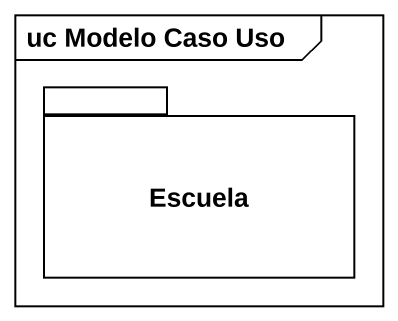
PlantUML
@startuml
mainframe uc Modelo Caso Uso
package Escuela {
}
@enduml
